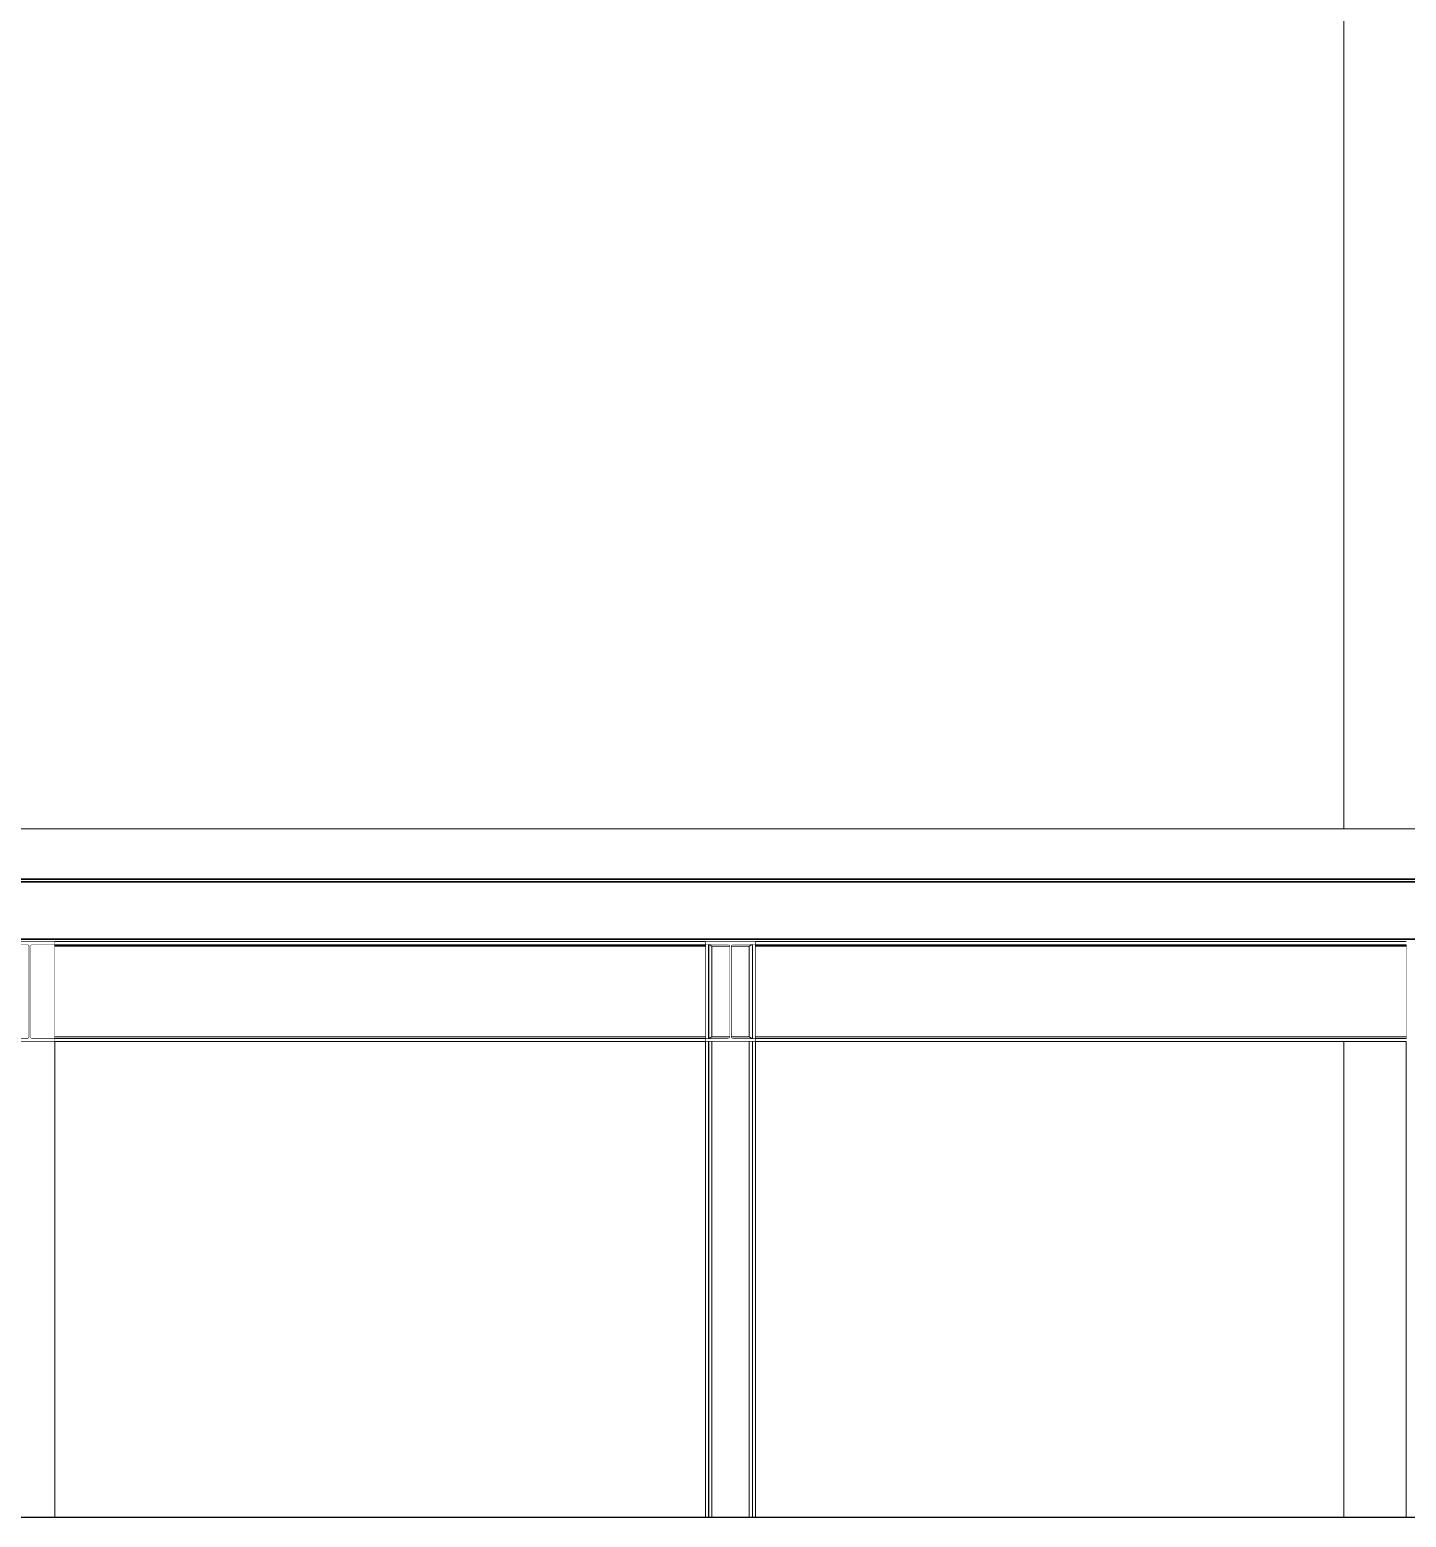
# Model space of a CAD drawing. Extents: x -3080 to 28500, y -1326 to 31609.
# Drawn here: x 6280 to 6830, y 27376 to 27970 of the extents above; entities that cross this region are included whole.
import ezdxf
from ezdxf.xclip import XClip

# ---------------------------------------------------------------- set-up
doc = ezdxf.new("R2010")
doc.units = 0
doc.header["$LTSCALE"] = 100
doc.header["$XCLIPFRAME"] = 2
doc.linetypes.add('188K-SM-07-F10-MECH-CR PIPE-Y2257103$0$X-S-FAB_SL ALL$0$Wipeout_Contour', pattern=[1, 0, -1])
for name, color, linetype in [('0-xref', 8, 'Continuous'), ('188K-SM-07-F10-MECH-CR PIPE-Y2257103$0$X-S-FAB_SL ALL$0$ASP_1', 1, 'Continuous'), ('188K-SM-07-F10-MECH-CR PIPE-Y2257103$0$X-S-FAB_SL ALL$0$Hattch', 7, 'Continuous'), ('188K-SM-07-F10-MECH-CR PIPE-Y2257103$0$X-S-FAB_SL ALL$0$S-BEAM', 7, 'Continuous'), ('188K-SM-07-F10-MECH-CR PIPE-Y2257103$0$X-S-FAB_SL ALL$0$S-COL', 7, 'Continuous'), ('188K-SM-07-F10-MECH-CR PIPE-Y2257103$0$X-S-FAB_SL ALL$0$S-SLAB', 7, 'Continuous')]:
    doc.layers.add(name, color=color, linetype=linetype)

# ---------------------------------------------------------------- blocks, each defined once
blk = doc.blocks.new('188K-SM-07-F10-MECH-CR PIPE-Y2257103$0$X-S-FAB_SL ALL$0$剖面元素_215_3', base_point=(23061.26, -8263.06))
at = {"color": 254, "linetype": '188K-SM-07-F10-MECH-CR PIPE-Y2257103$0$X-S-FAB_SL ALL$0$Wipeout_Contour', "lineweight": 0, "ltscale": 274516.41405}
blk.add_wipeout([(29866.26, -6079.02), (29866.26, -6152.52), (29873.29, -6158.78), (29883.76, -6158.78), (29883.76, -6154.69), (29893.26, -6154.69), (29893.26, -6087.3), (29883.76, -6087.3), (29883.76, -6079.02)], dxfattribs=at).dxf.layer = '188K-SM-07-F10-MECH-CR PIPE-Y2257103$0$X-S-FAB_SL ALL$0$Hattch'
at = {"color": 254, "linetype": '188K-SM-07-F10-MECH-CR PIPE-Y2257103$0$X-S-FAB_SL ALL$0$Wipeout_Contour', "lineweight": 0, "ltscale": 274877.572113}
blk.add_wipeout([(29909.26, -6087.3), (29909.26, -6154.69), (29918.76, -6154.69), (29918.76, -6158.78), (29929.24, -6158.78), (29936.26, -6152.52), (29936.26, -6079.02), (29918.76, -6079.02), (29918.76, -6087.3)], dxfattribs=at).dxf.layer = '188K-SM-07-F10-MECH-CR PIPE-Y2257103$0$X-S-FAB_SL ALL$0$Hattch'
at = {"color": 254, "linetype": '188K-SM-07-F10-MECH-CR PIPE-Y2257103$0$X-S-FAB_SL ALL$0$Wipeout_Contour', "lineweight": 0, "ltscale": 244625.094612}
blk.add_wipeout([(29866.26, -6943.06), (29936.26, -6943.06), (29936.26, -6204.02), (29918.76, -6204.02), (29918.76, -6212.28), (29883.76, -6212.28), (29883.76, -6204.02), (29866.26, -6204.02)], dxfattribs=at).dxf.layer = '188K-SM-07-F10-MECH-CR PIPE-Y2257103$0$X-S-FAB_SL ALL$0$Hattch'
at = {"color": 254, "linetype": '188K-SM-07-F10-MECH-CR PIPE-Y2257103$0$X-S-FAB_SL ALL$0$Wipeout_Contour', "lineweight": 0, "ltscale": 122805.295721}
blk.add_wipeout([(29936.26, -6963.06), (29866.26, -6963.06), (29866.26, -6963.26), (29936.26, -6963.26)], dxfattribs=at).dxf.layer = '188K-SM-07-F10-MECH-CR PIPE-Y2257103$0$X-S-FAB_SL ALL$0$Hattch'
at = {"color": 254, "linetype": '188K-SM-07-F10-MECH-CR PIPE-Y2257103$0$X-S-FAB_SL ALL$0$Wipeout_Contour', "lineweight": 0, "ltscale": 122864.942426}
blk.add_wipeout([(29866.26, -7218.06), (29891.26, -7218.06), (29891.26, -7028.06), (29866.26, -7028.06)], dxfattribs=at).dxf.layer = '188K-SM-07-F10-MECH-CR PIPE-Y2257103$0$X-S-FAB_SL ALL$0$Hattch'
at = {"color": 254, "linetype": '188K-SM-07-F10-MECH-CR PIPE-Y2257103$0$X-S-FAB_SL ALL$0$Wipeout_Contour', "lineweight": 0, "ltscale": 123040.041927}
blk.add_wipeout([(29911.26, -7028.06), (29911.26, -7218.06), (29936.26, -7218.06), (29936.26, -7028.06)], dxfattribs=at).dxf.layer = '188K-SM-07-F10-MECH-CR PIPE-Y2257103$0$X-S-FAB_SL ALL$0$Hattch'
at = {"layer": '188K-SM-07-F10-MECH-CR PIPE-Y2257103$0$X-S-FAB_SL ALL$0$S-COL', "color": 8, "lineweight": 0}
for p, q in [((29866.26, -6152.52), (29866.26, -6079.02)), ((29936.26, -6152.52), (29936.26, -6079.02)), ((29866.26, -6943.06), (29866.26, -6204.02)), ((29936.26, -6943.06), (29936.26, -6204.02)), ((29866.26, -6963.26), (29866.26, -6963.06)), ((29936.26, -6963.26), (29936.26, -6963.06)), ((29866.26, -7218.06), (29866.26, -7028.06)), ((29936.26, -7218.06), (29936.26, -7028.06))]:
    blk.add_line(p, q, dxfattribs=at)
blk = doc.blocks.new('188K-SM-07-F10-MECH-CR PIPE-Y2257103$0$X-S-FAB_SL ALL$0$剖面元素_242_3', base_point=(23061.26, -8263.06))
at = {"layer": '188K-SM-07-F10-MECH-CR PIPE-Y2257103$0$X-S-FAB_SL ALL$0$S-SLAB', "color": 15, "lineweight": 0}
for p, q in [((40656.26, -6943.06), (24906.26, -6943.06)), ((40656.26, -6963.06), (24906.26, -6963.06))]:
    blk.add_line(p, q, dxfattribs=at)
blk = doc.blocks.new('188K-SM-07-F10-MECH-CR PIPE-Y2257103$0$X-S-FAB_SL ALL$0$剖面元素_1281_3', base_point=(23061.26, -8263.06))
at = {"layer": '188K-SM-07-F10-MECH-CR PIPE-Y2257103$0$X-S-FAB_SL ALL$0$S-BEAM', "color": 2, "lineweight": 0}
for p, q in [((29331.26, -6988.06), (29331.26, -6989.36)), ((29351.26, -6988.06), (29331.26, -6988.06)), ((29351.26, -6988.06), (29351.26, -6989.36)), ((29331.26, -7026.76), (29331.26, -7028.06)), ((29351.26, -7028.06), (29331.26, -7028.06)), ((29351.26, -7026.76), (29351.26, -7028.06))]:
    blk.add_line(p, q, dxfattribs=at)
at = {"layer": '188K-SM-07-F10-MECH-CR PIPE-Y2257103$0$X-S-FAB_SL ALL$0$S-BEAM', "color": 2, "lineweight": 0, "flags": 128}
for points in [[(29340.69, -6989.54), (29340.26, -6989.36), (29331.26, -6989.36)], [(29340.69, -6989.54), (29340.86, -6989.96), (29340.86, -7026.16), (29340.69, -7026.59)], [(29341.84, -6989.54), (29341.66, -6989.96), (29341.66, -7026.16), (29341.84, -7026.59)], [(29351.26, -6989.36), (29342.26, -6989.36), (29341.84, -6989.54)], [(29340.69, -7026.59), (29340.26, -7026.76), (29331.26, -7026.76)], [(29341.84, -7026.59), (29342.26, -7026.76), (29351.26, -7026.76)]]:
    blk.add_lwpolyline(points, dxfattribs=at)
blk = doc.blocks.new('188K-SM-07-F10-MECH-CR PIPE-Y2257103$0$X-S-FAB_SL ALL$0$剖面元素_1282_3', base_point=(23061.26, -8263.06))
at = {"layer": '188K-SM-07-F10-MECH-CR PIPE-Y2257103$0$X-S-FAB_SL ALL$0$S-BEAM', "color": 2, "lineweight": 0}
for p, q in [((29611.26, -6988.06), (29611.26, -6989.36)), ((29631.26, -6988.06), (29611.26, -6988.06)), ((29631.26, -6988.06), (29631.26, -6989.36)), ((29611.26, -7026.76), (29611.26, -7028.06)), ((29631.26, -7028.06), (29611.26, -7028.06)), ((29631.26, -7026.76), (29631.26, -7028.06))]:
    blk.add_line(p, q, dxfattribs=at)
at = {"layer": '188K-SM-07-F10-MECH-CR PIPE-Y2257103$0$X-S-FAB_SL ALL$0$S-BEAM', "color": 2, "lineweight": 0, "flags": 128}
for points in [[(29620.69, -6989.54), (29620.26, -6989.36), (29611.26, -6989.36)], [(29620.69, -6989.54), (29620.86, -6989.96), (29620.86, -7026.16), (29620.69, -7026.59)], [(29621.84, -6989.54), (29621.66, -6989.96), (29621.66, -7026.16), (29621.84, -7026.59)], [(29631.26, -6989.36), (29622.26, -6989.36), (29621.84, -6989.54)], [(29620.69, -7026.59), (29620.26, -7026.76), (29611.26, -7026.76)], [(29621.84, -7026.59), (29622.26, -7026.76), (29631.26, -7026.76)]]:
    blk.add_lwpolyline(points, dxfattribs=at)
blk = doc.blocks.new('188K-SM-07-F10-MECH-CR PIPE-Y2257103$0$X-S-FAB_SL ALL$0$剖面元素_2051_3', base_point=(23061.26, -8263.06))
at = {"color": 254, "linetype": '188K-SM-07-F10-MECH-CR PIPE-Y2257103$0$X-S-FAB_SL ALL$0$Wipeout_Contour', "lineweight": 0, "ltscale": 121740.612429}
blk.add_wipeout([(29613.76, -7026.16), (29620.86, -7026.16), (29620.86, -6989.96), (29613.76, -6989.96)], dxfattribs=at).dxf.layer = '188K-SM-07-F10-MECH-CR PIPE-Y2257103$0$X-S-FAB_SL ALL$0$Hattch'
at = {"color": 254, "linetype": '188K-SM-07-F10-MECH-CR PIPE-Y2257103$0$X-S-FAB_SL ALL$0$Wipeout_Contour', "lineweight": 0, "ltscale": 121899.816098}
blk.add_wipeout([(29630.06, -7218.06), (29631.26, -7218.06), (29631.26, -7028.06), (29630.06, -7028.06)], dxfattribs=at).dxf.layer = '188K-SM-07-F10-MECH-CR PIPE-Y2257103$0$X-S-FAB_SL ALL$0$Hattch'
at = {"color": 254, "linetype": '188K-SM-07-F10-MECH-CR PIPE-Y2257103$0$X-S-FAB_SL ALL$0$Wipeout_Contour', "lineweight": 0, "ltscale": 121792.579409}
blk.add_wipeout([(29631.26, -6989.36), (29630.06, -6989.36), (29630.06, -7026.76), (29631.26, -7026.76)], dxfattribs=at).dxf.layer = '188K-SM-07-F10-MECH-CR PIPE-Y2257103$0$X-S-FAB_SL ALL$0$Hattch'
at = {"color": 254, "linetype": '188K-SM-07-F10-MECH-CR PIPE-Y2257103$0$X-S-FAB_SL ALL$0$Wipeout_Contour', "lineweight": 0, "ltscale": 121897.143895}
blk.add_wipeout([(29629.89, -7218.06), (29630.06, -7218.06), (29630.06, -7028.06), (29629.89, -7028.06)], dxfattribs=at).dxf.layer = '188K-SM-07-F10-MECH-CR PIPE-Y2257103$0$X-S-FAB_SL ALL$0$Hattch'
at = {"color": 254, "linetype": '188K-SM-07-F10-MECH-CR PIPE-Y2257103$0$X-S-FAB_SL ALL$0$Wipeout_Contour', "lineweight": 0, "ltscale": 121789.904855}
blk.add_wipeout([(29630.06, -6989.36), (29629.89, -6989.36), (29629.89, -7026.76), (29630.06, -7026.76)], dxfattribs=at).dxf.layer = '188K-SM-07-F10-MECH-CR PIPE-Y2257103$0$X-S-FAB_SL ALL$0$Hattch'
at = {"color": 254, "linetype": '188K-SM-07-F10-MECH-CR PIPE-Y2257103$0$X-S-FAB_SL ALL$0$Wipeout_Contour', "lineweight": 0, "ltscale": 121895.879917}
blk.add_wipeout([(29629.41, -7218.06), (29629.89, -7218.06), (29629.89, -7028.06), (29629.41, -7028.06)], dxfattribs=at).dxf.layer = '188K-SM-07-F10-MECH-CR PIPE-Y2257103$0$X-S-FAB_SL ALL$0$Hattch'
at = {"color": 254, "linetype": '188K-SM-07-F10-MECH-CR PIPE-Y2257103$0$X-S-FAB_SL ALL$0$Wipeout_Contour', "lineweight": 0, "ltscale": 243577.383818}
blk.add_wipeout([(29629.41, -7026.58), (29629.42, -7026.59), (29629.84, -7026.76), (29629.89, -7026.76), (29629.89, -6989.36), (29629.84, -6989.36), (29629.42, -6989.54), (29629.41, -6989.54)], dxfattribs=at).dxf.layer = '188K-SM-07-F10-MECH-CR PIPE-Y2257103$0$X-S-FAB_SL ALL$0$Hattch'
at = {"color": 254, "linetype": '188K-SM-07-F10-MECH-CR PIPE-Y2257103$0$X-S-FAB_SL ALL$0$Wipeout_Contour', "lineweight": 0, "ltscale": 121893.690635}
blk.add_wipeout([(29628.76, -7218.06), (29629.41, -7218.06), (29629.41, -7028.06), (29628.76, -7028.06)], dxfattribs=at).dxf.layer = '188K-SM-07-F10-MECH-CR PIPE-Y2257103$0$X-S-FAB_SL ALL$0$Hattch'
at = {"color": 254, "linetype": '188K-SM-07-F10-MECH-CR PIPE-Y2257103$0$X-S-FAB_SL ALL$0$Wipeout_Contour', "lineweight": 0, "ltscale": 121786.447653}
blk.add_wipeout([(29628.76, -7026.16), (29629.41, -7026.58), (29629.41, -6989.54), (29628.76, -6989.96)], dxfattribs=at).dxf.layer = '188K-SM-07-F10-MECH-CR PIPE-Y2257103$0$X-S-FAB_SL ALL$0$Hattch'
at = {"color": 254, "linetype": '188K-SM-07-F10-MECH-CR PIPE-Y2257103$0$X-S-FAB_SL ALL$0$Wipeout_Contour', "lineweight": 0, "ltscale": 121863.258377}
blk.add_wipeout([(29628.76, -7028.06), (29613.76, -7028.06), (29613.76, -7218.06), (29628.76, -7218.06)], dxfattribs=at).dxf.layer = '188K-SM-07-F10-MECH-CR PIPE-Y2257103$0$X-S-FAB_SL ALL$0$Hattch'
at = {"color": 254, "linetype": '188K-SM-07-F10-MECH-CR PIPE-Y2257103$0$X-S-FAB_SL ALL$0$Wipeout_Contour', "lineweight": 0, "ltscale": 121725.529382}
blk.add_wipeout([(29613.76, -6989.96), (29613.11, -6989.54), (29613.11, -7026.58), (29613.76, -7026.16)], dxfattribs=at).dxf.layer = '188K-SM-07-F10-MECH-CR PIPE-Y2257103$0$X-S-FAB_SL ALL$0$Hattch'
at = {"color": 254, "linetype": '188K-SM-07-F10-MECH-CR PIPE-Y2257103$0$X-S-FAB_SL ALL$0$Wipeout_Contour', "lineweight": 0, "ltscale": 121771.363501}
blk.add_wipeout([(29628.76, -6989.96), (29621.66, -6989.96), (29621.66, -7026.16), (29628.76, -7026.16)], dxfattribs=at).dxf.layer = '188K-SM-07-F10-MECH-CR PIPE-Y2257103$0$X-S-FAB_SL ALL$0$Hattch'
at = {"layer": '188K-SM-07-F10-MECH-CR PIPE-Y2257103$0$X-S-FAB_SL ALL$0$S-COL', "color": 8, "lineweight": 0}
for p, q in [((29628.76, -7026.16), (29628.76, -6989.96)), ((29630.06, -7026.76), (29630.06, -6989.36)), ((29631.26, -7026.76), (29631.26, -6989.36)), ((29628.76, -7218.06), (29628.76, -7028.06)), ((29630.06, -7218.06), (29630.06, -7028.06)), ((29631.26, -7218.06), (29631.26, -7028.06))]:
    blk.add_line(p, q, dxfattribs=at)
at = {"color": 254, "linetype": '188K-SM-07-F10-MECH-CR PIPE-Y2257103$0$X-S-FAB_SL ALL$0$Wipeout_Contour', "lineweight": 0, "ltscale": 121832.82595}
blk.add_wipeout([(29613.11, -7218.06), (29613.76, -7218.06), (29613.76, -7028.06), (29613.11, -7028.06)], dxfattribs=at).dxf.layer = '188K-SM-07-F10-MECH-CR PIPE-Y2257103$0$X-S-FAB_SL ALL$0$Hattch'
at = {"color": 254, "linetype": '188K-SM-07-F10-MECH-CR PIPE-Y2257103$0$X-S-FAB_SL ALL$0$Wipeout_Contour', "lineweight": 0, "ltscale": 121830.636737}
blk.add_wipeout([(29612.64, -7218.06), (29613.11, -7218.06), (29613.11, -7028.06), (29612.64, -7028.06)], dxfattribs=at).dxf.layer = '188K-SM-07-F10-MECH-CR PIPE-Y2257103$0$X-S-FAB_SL ALL$0$Hattch'
at = {"color": 254, "linetype": '188K-SM-07-F10-MECH-CR PIPE-Y2257103$0$X-S-FAB_SL ALL$0$Wipeout_Contour', "lineweight": 0, "ltscale": 243446.574901}
blk.add_wipeout([(29612.64, -6989.36), (29612.64, -7026.76), (29612.69, -7026.76), (29613.11, -7026.59), (29613.11, -7026.58), (29613.11, -6989.54), (29613.11, -6989.54), (29612.69, -6989.36)], dxfattribs=at).dxf.layer = '188K-SM-07-F10-MECH-CR PIPE-Y2257103$0$X-S-FAB_SL ALL$0$Hattch'
at = {"color": 254, "linetype": '188K-SM-07-F10-MECH-CR PIPE-Y2257103$0$X-S-FAB_SL ALL$0$Wipeout_Contour', "lineweight": 0, "ltscale": 121829.372794}
blk.add_wipeout([(29612.46, -7218.06), (29612.64, -7218.06), (29612.64, -7028.06), (29612.46, -7028.06)], dxfattribs=at).dxf.layer = '188K-SM-07-F10-MECH-CR PIPE-Y2257103$0$X-S-FAB_SL ALL$0$Hattch'
at = {"color": 254, "linetype": '188K-SM-07-F10-MECH-CR PIPE-Y2257103$0$X-S-FAB_SL ALL$0$Wipeout_Contour', "lineweight": 0, "ltscale": 121722.07408}
blk.add_wipeout([(29612.46, -6989.36), (29612.46, -7026.76), (29612.64, -7026.76), (29612.64, -6989.36)], dxfattribs=at).dxf.layer = '188K-SM-07-F10-MECH-CR PIPE-Y2257103$0$X-S-FAB_SL ALL$0$Hattch'
at = {"color": 254, "linetype": '188K-SM-07-F10-MECH-CR PIPE-Y2257103$0$X-S-FAB_SL ALL$0$Wipeout_Contour', "lineweight": 0, "ltscale": 121719.39963}
blk.add_wipeout([(29612.46, -6989.36), (29611.26, -6989.36), (29611.26, -7026.76), (29612.46, -7026.76)], dxfattribs=at).dxf.layer = '188K-SM-07-F10-MECH-CR PIPE-Y2257103$0$X-S-FAB_SL ALL$0$Hattch'
at = {"color": 254, "linetype": '188K-SM-07-F10-MECH-CR PIPE-Y2257103$0$X-S-FAB_SL ALL$0$Wipeout_Contour', "lineweight": 0, "ltscale": 121826.700698}
blk.add_wipeout([(29611.26, -7218.06), (29612.46, -7218.06), (29612.46, -7028.06), (29611.26, -7028.06)], dxfattribs=at).dxf.layer = '188K-SM-07-F10-MECH-CR PIPE-Y2257103$0$X-S-FAB_SL ALL$0$Hattch'
at = {"layer": '188K-SM-07-F10-MECH-CR PIPE-Y2257103$0$X-S-FAB_SL ALL$0$S-COL', "color": 8, "lineweight": 0}
for p, q in [((29611.26, -7026.76), (29611.26, -6989.36)), ((29612.46, -7026.76), (29612.46, -6989.36)), ((29613.76, -7026.16), (29613.76, -6989.96)), ((29611.26, -7218.06), (29611.26, -7028.06)), ((29612.46, -7218.06), (29612.46, -7028.06)), ((29613.76, -7218.06), (29613.76, -7028.06))]:
    blk.add_line(p, q, dxfattribs=at)
blk = doc.blocks.new('188K-SM-07-F10-MECH-CR PIPE-Y2257103$0$X-S-FAB_SL ALL$0$剖面元素_2052_3', base_point=(23061.26, -8263.06))
at = {"color": 254, "linetype": '188K-SM-07-F10-MECH-CR PIPE-Y2257103$0$X-S-FAB_SL ALL$0$Wipeout_Contour', "lineweight": 0, "ltscale": 241307.622229}
blk.add_wipeout([(29331.26, -7026.76), (29340.26, -7026.76), (29340.69, -7026.59), (29340.86, -7026.16), (29340.86, -6989.96), (29340.69, -6989.54), (29340.26, -6989.36), (29331.26, -6989.36)], dxfattribs=at).dxf.layer = '188K-SM-07-F10-MECH-CR PIPE-Y2257103$0$X-S-FAB_SL ALL$0$Hattch'
at = {"color": 254, "linetype": '188K-SM-07-F10-MECH-CR PIPE-Y2257103$0$X-S-FAB_SL ALL$0$Wipeout_Contour', "lineweight": 0, "ltscale": 120774.589755}
blk.add_wipeout([(29351.26, -7028.06), (29331.26, -7028.06), (29331.26, -7218.06), (29351.26, -7218.06)], dxfattribs=at).dxf.layer = '188K-SM-07-F10-MECH-CR PIPE-Y2257103$0$X-S-FAB_SL ALL$0$Hattch'
at = {"layer": '188K-SM-07-F10-MECH-CR PIPE-Y2257103$0$X-S-FAB_SL ALL$0$S-COL', "color": 8, "lineweight": 0}
for p, q in [((29331.26, -7026.76), (29331.26, -6989.36)), ((29331.26, -7218.06), (29331.26, -7028.06))]:
    blk.add_line(p, q, dxfattribs=at)
at = {"color": 254, "linetype": '188K-SM-07-F10-MECH-CR PIPE-Y2257103$0$X-S-FAB_SL ALL$0$Wipeout_Contour', "lineweight": 0, "ltscale": 241357.790782}
blk.add_wipeout([(29341.66, -6989.96), (29341.66, -7026.16), (29341.84, -7026.59), (29342.26, -7026.76), (29351.26, -7026.76), (29351.26, -6989.36), (29342.26, -6989.36), (29341.84, -6989.54)], dxfattribs=at).dxf.layer = '188K-SM-07-F10-MECH-CR PIPE-Y2257103$0$X-S-FAB_SL ALL$0$Hattch'
at = {"layer": '188K-SM-07-F10-MECH-CR PIPE-Y2257103$0$X-S-FAB_SL ALL$0$S-COL', "color": 8, "lineweight": 0}
for p, q in [((29351.26, -7026.76), (29351.26, -6989.36)), ((29351.26, -7218.06), (29351.26, -7028.06))]:
    blk.add_line(p, q, dxfattribs=at)
blk = doc.blocks.new('188K-SM-07-F10-MECH-CR PIPE-Y2257103$0$X-S-FAB_SL ALL$0$剖面元素_2054_3', base_point=(23061.26, -8263.06))
at = {"color": 254, "linetype": '188K-SM-07-F10-MECH-CR PIPE-Y2257103$0$X-S-FAB_SL ALL$0$Wipeout_Contour', "lineweight": 0, "ltscale": 245667.233649}
blk.add_wipeout([(29891.26, -7026.76), (29900.26, -7026.76), (29900.69, -7026.59), (29900.86, -7026.16), (29900.86, -6989.96), (29900.69, -6989.54), (29900.26, -6989.36), (29891.26, -6989.36)], dxfattribs=at).dxf.layer = '188K-SM-07-F10-MECH-CR PIPE-Y2257103$0$X-S-FAB_SL ALL$0$Hattch'
at = {"color": 254, "linetype": '188K-SM-07-F10-MECH-CR PIPE-Y2257103$0$X-S-FAB_SL ALL$0$Wipeout_Contour', "lineweight": 0, "ltscale": 122952.490209}
blk.add_wipeout([(29911.26, -7028.06), (29891.26, -7028.06), (29891.26, -7218.06), (29911.26, -7218.06)], dxfattribs=at).dxf.layer = '188K-SM-07-F10-MECH-CR PIPE-Y2257103$0$X-S-FAB_SL ALL$0$Hattch'
at = {"layer": '188K-SM-07-F10-MECH-CR PIPE-Y2257103$0$X-S-FAB_SL ALL$0$S-COL', "color": 8, "lineweight": 0}
for p, q in [((29891.26, -7026.76), (29891.26, -6989.36)), ((29891.26, -7218.06), (29891.26, -7028.06))]:
    blk.add_line(p, q, dxfattribs=at)
at = {"color": 254, "linetype": '188K-SM-07-F10-MECH-CR PIPE-Y2257103$0$X-S-FAB_SL ALL$0$Wipeout_Contour', "lineweight": 0, "ltscale": 245717.452511}
blk.add_wipeout([(29901.66, -6989.96), (29901.66, -7026.16), (29901.84, -7026.59), (29902.26, -7026.76), (29911.26, -7026.76), (29911.26, -6989.36), (29902.26, -6989.36), (29901.84, -6989.54)], dxfattribs=at).dxf.layer = '188K-SM-07-F10-MECH-CR PIPE-Y2257103$0$X-S-FAB_SL ALL$0$Hattch'
at = {"layer": '188K-SM-07-F10-MECH-CR PIPE-Y2257103$0$X-S-FAB_SL ALL$0$S-COL', "color": 8, "lineweight": 0}
for p, q in [((29911.26, -7026.76), (29911.26, -6989.36)), ((29911.26, -7218.06), (29911.26, -7028.06))]:
    blk.add_line(p, q, dxfattribs=at)
blk = doc.blocks.new('188K-SM-07-F10-MECH-CR PIPE-Y2257103$0$X-S-FAB_SL ALL$0$剖面元素_2118_3', base_point=(23061.26, -8263.06))
at = {"color": 254, "linetype": '188K-SM-07-F10-MECH-CR PIPE-Y2257103$0$X-S-FAB_SL ALL$0$Wipeout_Contour', "lineweight": 0, "ltscale": 121193.264415}
blk.add_wipeout([(29351.26, -6989.36), (29611.26, -6989.36), (29611.26, -6988.06), (29351.26, -6988.06)], dxfattribs=at).dxf.layer = '188K-SM-07-F10-MECH-CR PIPE-Y2257103$0$X-S-FAB_SL ALL$0$Hattch'
at = {"color": 254, "linetype": '188K-SM-07-F10-MECH-CR PIPE-Y2257103$0$X-S-FAB_SL ALL$0$Wipeout_Contour', "lineweight": 0, "ltscale": 121193.945225}
blk.add_wipeout([(29611.26, -6989.36), (29351.26, -6989.36), (29351.26, -6989.54), (29611.26, -6989.54)], dxfattribs=at).dxf.layer = '188K-SM-07-F10-MECH-CR PIPE-Y2257103$0$X-S-FAB_SL ALL$0$Hattch'
at = {"color": 254, "linetype": '188K-SM-07-F10-MECH-CR PIPE-Y2257103$0$X-S-FAB_SL ALL$0$Wipeout_Contour', "lineweight": 0, "ltscale": 121194.222064}
blk.add_wipeout([(29611.26, -6989.54), (29351.26, -6989.54), (29351.26, -6989.96), (29611.26, -6989.96)], dxfattribs=at).dxf.layer = '188K-SM-07-F10-MECH-CR PIPE-Y2257103$0$X-S-FAB_SL ALL$0$Hattch'
at = {"color": 254, "linetype": '188K-SM-07-F10-MECH-CR PIPE-Y2257103$0$X-S-FAB_SL ALL$0$Wipeout_Contour', "lineweight": 0, "ltscale": 121211.162178}
blk.add_wipeout([(29611.26, -6989.96), (29351.26, -6989.96), (29351.26, -7026.16), (29611.26, -7026.16)], dxfattribs=at).dxf.layer = '188K-SM-07-F10-MECH-CR PIPE-Y2257103$0$X-S-FAB_SL ALL$0$Hattch'
at = {"color": 254, "linetype": '188K-SM-07-F10-MECH-CR PIPE-Y2257103$0$X-S-FAB_SL ALL$0$Wipeout_Contour', "lineweight": 0, "ltscale": 121721.034449}
blk.add_wipeout([(29620.26, -6989.36), (29612.69, -6989.36), (29613.11, -6989.54), (29620.69, -6989.54)], dxfattribs=at).dxf.layer = '188K-SM-07-F10-MECH-CR PIPE-Y2257103$0$X-S-FAB_SL ALL$0$Hattch'
at = {"color": 254, "linetype": '188K-SM-07-F10-MECH-CR PIPE-Y2257103$0$X-S-FAB_SL ALL$0$Wipeout_Contour', "lineweight": 0, "ltscale": 121228.102734}
blk.add_wipeout([(29351.26, -7026.59), (29611.26, -7026.59), (29611.26, -7026.16), (29351.26, -7026.16)], dxfattribs=at).dxf.layer = '188K-SM-07-F10-MECH-CR PIPE-Y2257103$0$X-S-FAB_SL ALL$0$Hattch'
at = {"color": 254, "linetype": '188K-SM-07-F10-MECH-CR PIPE-Y2257103$0$X-S-FAB_SL ALL$0$Wipeout_Contour', "lineweight": 0, "ltscale": 121756.662326}
blk.add_wipeout([(29621.84, -6989.54), (29629.42, -6989.54), (29629.84, -6989.36), (29622.26, -6989.36)], dxfattribs=at).dxf.layer = '188K-SM-07-F10-MECH-CR PIPE-Y2257103$0$X-S-FAB_SL ALL$0$Hattch'
at = {"color": 254, "linetype": '188K-SM-07-F10-MECH-CR PIPE-Y2257103$0$X-S-FAB_SL ALL$0$Wipeout_Contour', "lineweight": 0, "ltscale": 121228.380949}
blk.add_wipeout([(29351.26, -7026.59), (29351.26, -7026.76), (29611.26, -7026.76), (29611.26, -7026.59)], dxfattribs=at).dxf.layer = '188K-SM-07-F10-MECH-CR PIPE-Y2257103$0$X-S-FAB_SL ALL$0$Hattch'
at = {"color": 254, "linetype": '188K-SM-07-F10-MECH-CR PIPE-Y2257103$0$X-S-FAB_SL ALL$0$Wipeout_Contour', "lineweight": 0, "ltscale": 152197.432696}
blk.add_wipeout([(29621.84, -6989.54), (29621.66, -6989.96), (29628.76, -6989.96), (29629.41, -6989.54), (29629.42, -6989.54)], dxfattribs=at).dxf.layer = '188K-SM-07-F10-MECH-CR PIPE-Y2257103$0$X-S-FAB_SL ALL$0$Hattch'
at = {"color": 254, "linetype": '188K-SM-07-F10-MECH-CR PIPE-Y2257103$0$X-S-FAB_SL ALL$0$Wipeout_Contour', "lineweight": 0, "ltscale": 121229.065323}
blk.add_wipeout([(29351.26, -7028.06), (29611.26, -7028.06), (29611.26, -7026.76), (29351.26, -7026.76)], dxfattribs=at).dxf.layer = '188K-SM-07-F10-MECH-CR PIPE-Y2257103$0$X-S-FAB_SL ALL$0$Hattch'
at = {"color": 254, "linetype": '188K-SM-07-F10-MECH-CR PIPE-Y2257103$0$X-S-FAB_SL ALL$0$Wipeout_Contour', "lineweight": 0, "ltscale": 152150.055981}
blk.add_wipeout([(29613.11, -6989.54), (29613.11, -6989.54), (29613.76, -6989.96), (29620.86, -6989.96), (29620.69, -6989.54)], dxfattribs=at).dxf.layer = '188K-SM-07-F10-MECH-CR PIPE-Y2257103$0$X-S-FAB_SL ALL$0$Hattch'
at = {"color": 254, "linetype": '188K-SM-07-F10-MECH-CR PIPE-Y2257103$0$X-S-FAB_SL ALL$0$Wipeout_Contour', "lineweight": 0, "ltscale": 122283.3333}
blk.add_wipeout([(29891.26, -6988.06), (29631.26, -6988.06), (29631.26, -6989.36), (29891.26, -6989.36)], dxfattribs=at).dxf.layer = '188K-SM-07-F10-MECH-CR PIPE-Y2257103$0$X-S-FAB_SL ALL$0$Hattch'
at = {"color": 254, "linetype": '188K-SM-07-F10-MECH-CR PIPE-Y2257103$0$X-S-FAB_SL ALL$0$Wipeout_Contour', "lineweight": 0, "ltscale": 121755.320492}
blk.add_wipeout([(29612.69, -7026.76), (29620.26, -7026.76), (29620.69, -7026.59), (29613.11, -7026.59)], dxfattribs=at).dxf.layer = '188K-SM-07-F10-MECH-CR PIPE-Y2257103$0$X-S-FAB_SL ALL$0$Hattch'
at = {"layer": '188K-SM-07-F10-MECH-CR PIPE-Y2257103$0$X-S-FAB_SL ALL$0$S-BEAM', "color": 8, "lineweight": 0}
for p, q in [((29351.26, -6989.36), (29611.26, -6989.36)), ((29351.26, -6989.96), (29611.26, -6989.96)), ((29613.11, -6989.54), (29612.69, -6989.36)), ((29613.11, -6989.54), (29613.76, -6989.96)), ((29613.76, -6989.96), (29620.86, -6989.96))]:
    blk.add_line(p, q, dxfattribs=at)
at = {"color": 254, "linetype": '188K-SM-07-F10-MECH-CR PIPE-Y2257103$0$X-S-FAB_SL ALL$0$Wipeout_Contour', "lineweight": 0, "ltscale": 121790.938338}
blk.add_wipeout([(29629.42, -7026.59), (29621.84, -7026.59), (29622.26, -7026.76), (29629.84, -7026.76)], dxfattribs=at).dxf.layer = '188K-SM-07-F10-MECH-CR PIPE-Y2257103$0$X-S-FAB_SL ALL$0$Hattch'
at = {"color": 254, "linetype": '188K-SM-07-F10-MECH-CR PIPE-Y2257103$0$X-S-FAB_SL ALL$0$Wipeout_Contour', "lineweight": 0, "ltscale": 152239.908697}
blk.add_wipeout([(29628.76, -7026.16), (29621.66, -7026.16), (29621.84, -7026.59), (29629.42, -7026.59), (29629.41, -7026.58)], dxfattribs=at).dxf.layer = '188K-SM-07-F10-MECH-CR PIPE-Y2257103$0$X-S-FAB_SL ALL$0$Hattch'
at = {"color": 254, "linetype": '188K-SM-07-F10-MECH-CR PIPE-Y2257103$0$X-S-FAB_SL ALL$0$Wipeout_Contour', "lineweight": 0, "ltscale": 152192.545265}
blk.add_wipeout([(29613.11, -7026.59), (29620.69, -7026.59), (29620.86, -7026.16), (29613.76, -7026.16), (29613.11, -7026.58)], dxfattribs=at).dxf.layer = '188K-SM-07-F10-MECH-CR PIPE-Y2257103$0$X-S-FAB_SL ALL$0$Hattch'
at = {"color": 254, "linetype": '188K-SM-07-F10-MECH-CR PIPE-Y2257103$0$X-S-FAB_SL ALL$0$Wipeout_Contour', "lineweight": 0, "ltscale": 122318.815152}
blk.add_wipeout([(29891.26, -7026.76), (29631.26, -7026.76), (29631.26, -7028.06), (29891.26, -7028.06)], dxfattribs=at).dxf.layer = '188K-SM-07-F10-MECH-CR PIPE-Y2257103$0$X-S-FAB_SL ALL$0$Hattch'
at = {"layer": '188K-SM-07-F10-MECH-CR PIPE-Y2257103$0$X-S-FAB_SL ALL$0$S-BEAM', "color": 8, "lineweight": 0}
for p, q in [((29351.26, -7026.16), (29611.26, -7026.16)), ((29351.26, -7026.76), (29611.26, -7026.76)), ((29351.26, -7028.06), (29611.26, -7028.06)), ((29613.11, -7026.59), (29612.69, -7026.76)), ((29613.76, -7026.16), (29613.11, -7026.58)), ((29620.86, -7026.16), (29613.76, -7026.16))]:
    blk.add_line(p, q, dxfattribs=at)
at = {"color": 254, "linetype": '188K-SM-07-F10-MECH-CR PIPE-Y2257103$0$X-S-FAB_SL ALL$0$Wipeout_Contour', "lineweight": 0, "ltscale": 122318.13687}
blk.add_wipeout([(29631.26, -7026.59), (29631.26, -7026.76), (29891.26, -7026.76), (29891.26, -7026.59)], dxfattribs=at).dxf.layer = '188K-SM-07-F10-MECH-CR PIPE-Y2257103$0$X-S-FAB_SL ALL$0$Hattch'
at = {"color": 254, "linetype": '188K-SM-07-F10-MECH-CR PIPE-Y2257103$0$X-S-FAB_SL ALL$0$Wipeout_Contour', "lineweight": 0, "ltscale": 122317.861136}
blk.add_wipeout([(29631.26, -7026.16), (29631.26, -7026.59), (29891.26, -7026.59), (29891.26, -7026.16)], dxfattribs=at).dxf.layer = '188K-SM-07-F10-MECH-CR PIPE-Y2257103$0$X-S-FAB_SL ALL$0$Hattch'
at = {"color": 254, "linetype": '188K-SM-07-F10-MECH-CR PIPE-Y2257103$0$X-S-FAB_SL ALL$0$Wipeout_Contour', "lineweight": 0, "ltscale": 122301.071551}
blk.add_wipeout([(29631.26, -6989.96), (29631.26, -7026.16), (29891.26, -7026.16), (29891.26, -6989.96)], dxfattribs=at).dxf.layer = '188K-SM-07-F10-MECH-CR PIPE-Y2257103$0$X-S-FAB_SL ALL$0$Hattch'
at = {"layer": '188K-SM-07-F10-MECH-CR PIPE-Y2257103$0$X-S-FAB_SL ALL$0$S-BEAM', "color": 8, "lineweight": 0}
for p, q in [((29628.76, -7026.16), (29621.66, -7026.16)), ((29629.41, -7026.58), (29628.76, -7026.16)), ((29629.84, -7026.76), (29629.42, -7026.59)), ((29631.26, -7026.16), (29891.26, -7026.16)), ((29631.26, -7026.76), (29891.26, -7026.76)), ((29631.26, -7028.06), (29891.26, -7028.06))]:
    blk.add_line(p, q, dxfattribs=at)
at = {"color": 254, "linetype": '188K-SM-07-F10-MECH-CR PIPE-Y2257103$0$X-S-FAB_SL ALL$0$Wipeout_Contour', "lineweight": 0, "ltscale": 122284.282407}
blk.add_wipeout([(29631.26, -6989.54), (29631.26, -6989.96), (29891.26, -6989.96), (29891.26, -6989.54)], dxfattribs=at).dxf.layer = '188K-SM-07-F10-MECH-CR PIPE-Y2257103$0$X-S-FAB_SL ALL$0$Hattch'
at = {"color": 254, "linetype": '188K-SM-07-F10-MECH-CR PIPE-Y2257103$0$X-S-FAB_SL ALL$0$Wipeout_Contour', "lineweight": 0, "ltscale": 122284.008037}
blk.add_wipeout([(29631.26, -6989.36), (29631.26, -6989.54), (29891.26, -6989.54), (29891.26, -6989.36)], dxfattribs=at).dxf.layer = '188K-SM-07-F10-MECH-CR PIPE-Y2257103$0$X-S-FAB_SL ALL$0$Hattch'
at = {"layer": '188K-SM-07-F10-MECH-CR PIPE-Y2257103$0$X-S-FAB_SL ALL$0$S-BEAM', "color": 8, "lineweight": 0}
for p, q in [((29621.66, -6989.96), (29628.76, -6989.96)), ((29628.76, -6989.96), (29629.41, -6989.54)), ((29629.84, -6989.36), (29629.42, -6989.54)), ((29631.26, -6989.36), (29891.26, -6989.36)), ((29631.26, -6989.96), (29891.26, -6989.96))]:
    blk.add_line(p, q, dxfattribs=at)
blk = doc.blocks.new('188K-SM-07-F10-MECH-CR PIPE-Y2257103$0$X-S-FAB_SL ALL$0$剖面元素_2186_3', base_point=(23061.26, -8263.06))
at = {"color": 254, "linetype": '188K-SM-07-F10-MECH-CR PIPE-Y2257103$0$X-S-FAB_SL ALL$0$Wipeout_Contour', "lineweight": 0, "ltscale": 130156.517647}
blk.add_wipeout([(28425.76, -6987.26), (28425.76, -6988.06), (35117.76, -6988.06), (35117.76, -6987.26)], dxfattribs=at).dxf.layer = '188K-SM-07-F10-MECH-CR PIPE-Y2257103$0$X-S-FAB_SL ALL$0$Hattch'
at = {"color": 254, "linetype": '188K-SM-07-F10-MECH-CR PIPE-Y2257103$0$X-S-FAB_SL ALL$0$Wipeout_Contour', "lineweight": 0, "ltscale": 130156.132426}
blk.add_wipeout([(28425.76, -6987.18), (28425.76, -6987.26), (35117.76, -6987.26), (35117.76, -6987.18)], dxfattribs=at).dxf.layer = '188K-SM-07-F10-MECH-CR PIPE-Y2257103$0$X-S-FAB_SL ALL$0$Hattch'
at = {"color": 254, "linetype": '188K-SM-07-F10-MECH-CR PIPE-Y2257103$0$X-S-FAB_SL ALL$0$Wipeout_Contour', "lineweight": 0, "ltscale": 130156.002275}
blk.add_wipeout([(28425.76, -6986.96), (28425.76, -6987.18), (35117.76, -6987.18), (35117.76, -6986.96)], dxfattribs=at).dxf.layer = '188K-SM-07-F10-MECH-CR PIPE-Y2257103$0$X-S-FAB_SL ALL$0$Hattch'
at = {"color": 254, "linetype": '188K-SM-07-F10-MECH-CR PIPE-Y2257103$0$X-S-FAB_SL ALL$0$Wipeout_Contour', "lineweight": 0, "ltscale": 130146.120964}
blk.add_wipeout([(28425.76, -6964.36), (28425.76, -6986.96), (35117.76, -6986.96), (35117.76, -6964.36)], dxfattribs=at).dxf.layer = '188K-SM-07-F10-MECH-CR PIPE-Y2257103$0$X-S-FAB_SL ALL$0$Hattch'
at = {"layer": '188K-SM-07-F10-MECH-CR PIPE-Y2257103$0$X-S-FAB_SL ALL$0$S-BEAM', "color": 8, "lineweight": 0}
for p, q in [((28425.76, -6986.96), (35117.76, -6986.96)), ((28425.76, -6987.26), (35117.76, -6987.26)), ((29351.26, -6988.06), (29611.26, -6988.06)), ((29631.26, -6988.06), (29891.26, -6988.06))]:
    blk.add_line(p, q, dxfattribs=at)
at = {"color": 254, "linetype": '188K-SM-07-F10-MECH-CR PIPE-Y2257103$0$X-S-FAB_SL ALL$0$Wipeout_Contour', "lineweight": 0, "ltscale": 130136.239641}
blk.add_wipeout([(28425.76, -6964.15), (28425.76, -6964.36), (35117.76, -6964.36), (35117.76, -6964.15)], dxfattribs=at).dxf.layer = '188K-SM-07-F10-MECH-CR PIPE-Y2257103$0$X-S-FAB_SL ALL$0$Hattch'
at = {"color": 254, "linetype": '188K-SM-07-F10-MECH-CR PIPE-Y2257103$0$X-S-FAB_SL ALL$0$Wipeout_Contour', "lineweight": 0, "ltscale": 130136.109895}
blk.add_wipeout([(28425.76, -6964.06), (28425.76, -6964.15), (35117.76, -6964.15), (35117.76, -6964.06)], dxfattribs=at).dxf.layer = '188K-SM-07-F10-MECH-CR PIPE-Y2257103$0$X-S-FAB_SL ALL$0$Hattch'
at = {"color": 254, "linetype": '188K-SM-07-F10-MECH-CR PIPE-Y2257103$0$X-S-FAB_SL ALL$0$Wipeout_Contour', "lineweight": 0, "ltscale": 130135.725938}
blk.add_wipeout([(28425.76, -6964.06), (35117.76, -6964.06), (35117.76, -6963.26), (28425.76, -6963.26)], dxfattribs=at).dxf.layer = '188K-SM-07-F10-MECH-CR PIPE-Y2257103$0$X-S-FAB_SL ALL$0$Hattch'
at = {"layer": '188K-SM-07-F10-MECH-CR PIPE-Y2257103$0$X-S-FAB_SL ALL$0$S-BEAM', "color": 8, "lineweight": 0}
for p, q in [((28425.76, -6963.26), (35117.76, -6963.26)), ((28425.76, -6964.06), (35117.76, -6964.06)), ((28425.76, -6964.36), (35117.76, -6964.36))]:
    blk.add_line(p, q, dxfattribs=at)
blk = doc.blocks.new('188K-SM-07-F10-MECH-CR PIPE-Y2257103$0$X-S-FAB_SL ALL$0$A$C2e9ab586')
at = {"layer": '188K-SM-07-F10-MECH-CR PIPE-Y2257103$0$X-S-FAB_SL ALL$0$S-BEAM', "lineweight": 0}
for name in ['188K-SM-07-F10-MECH-CR PIPE-Y2257103$0$X-S-FAB_SL ALL$0$剖面元素_1281_3', '188K-SM-07-F10-MECH-CR PIPE-Y2257103$0$X-S-FAB_SL ALL$0$剖面元素_1282_3']:
    blk.add_blockref(name, (-28106.39, 285), dxfattribs=at)
at = {"layer": '188K-SM-07-F10-MECH-CR PIPE-Y2257103$0$X-S-FAB_SL ALL$0$S-COL', "lineweight": 0}
blk.add_blockref('188K-SM-07-F10-MECH-CR PIPE-Y2257103$0$X-S-FAB_SL ALL$0$剖面元素_215_3', (-28106.39, 285), dxfattribs=at)
for name in ['188K-SM-07-F10-MECH-CR PIPE-Y2257103$0$X-S-FAB_SL ALL$0$剖面元素_2052_3', '188K-SM-07-F10-MECH-CR PIPE-Y2257103$0$X-S-FAB_SL ALL$0$剖面元素_2051_3', '188K-SM-07-F10-MECH-CR PIPE-Y2257103$0$X-S-FAB_SL ALL$0$剖面元素_2054_3']:
    blk.add_blockref(name, (-28106.39, 285), dxfattribs=at)
at = {"layer": '188K-SM-07-F10-MECH-CR PIPE-Y2257103$0$X-S-FAB_SL ALL$0$S-SLAB', "lineweight": 0}
blk.add_blockref('188K-SM-07-F10-MECH-CR PIPE-Y2257103$0$X-S-FAB_SL ALL$0$剖面元素_242_3', (-28106.39, 285), dxfattribs=at)
at = {"layer": '188K-SM-07-F10-MECH-CR PIPE-Y2257103$0$X-S-FAB_SL ALL$0$S-BEAM', "lineweight": 0}
blk.add_blockref('188K-SM-07-F10-MECH-CR PIPE-Y2257103$0$X-S-FAB_SL ALL$0$剖面元素_2118_3', (-28106.39, 285), dxfattribs=at)
blk.add_blockref('188K-SM-07-F10-MECH-CR PIPE-Y2257103$0$X-S-FAB_SL ALL$0$剖面元素_2186_3', (-28106.39, 285), dxfattribs=at)
blk = doc.blocks.new('188K-SM-07-F10-MECH-CR PIPE-Y2257103$0$X-S-FAB_SL ALL')
at = {"layer": '188K-SM-07-F10-MECH-CR PIPE-Y2257103$0$X-S-FAB_SL ALL$0$ASP_1'}
blk.add_blockref('188K-SM-07-F10-MECH-CR PIPE-Y2257103$0$X-S-FAB_SL ALL$0$A$C2e9ab586', (23632.864, -73288.977), dxfattribs=at)
blk.add_line((-2728.521, -71958.977), (19076.479, -71958.977), dxfattribs=at)
blk = doc.blocks.new('188K-SM-07-F10-MECH-CR PIPE-Y2257103')
ref = blk.add_blockref('188K-SM-07-F10-MECH-CR PIPE-Y2257103$0$X-S-FAB_SL ALL', (4473.521, 99334.763))
XClip(ref).set_block_clipping_path([(-7553.4648570136, -75341.9369645483), (24026.2025623869, -67725.7696244382)])

msp = doc.modelspace()

# ---------------------------------------------------------------- block references
at = {"layer": '0-xref'}
msp.add_blockref('188K-SM-07-F10-MECH-CR PIPE-Y2257103', (0, 0), dxfattribs=at)

doc.saveas('drawing.dxf')
